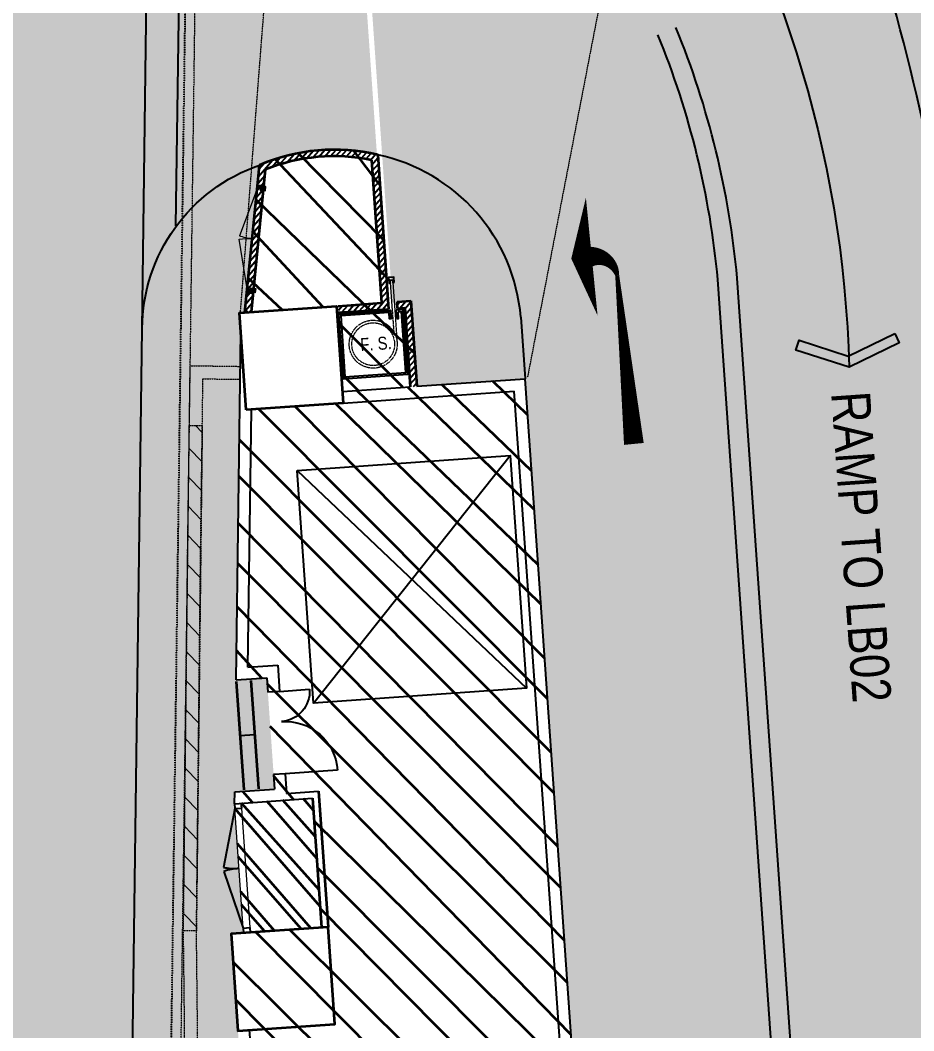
# Model space of a CAD drawing. Header units: millimetres. Extents: x 833941507 to 1669051331, y 817666127 to 1636299673.
# Drawn here: x 834623354 to 834637152, y 818021838 to 818037434 of the extents above; entities that cross this region are included whole.
import ezdxf

# ---------------------------------------------------------------- set-up
doc = ezdxf.new("R2010")
doc.units = ezdxf.units.MM
doc.header["$LTSCALE"] = 3
for name, pattern in [('B0701', [2.34375, 1.5625, -0.78125]), ('DASH', [0.35, 0.25, -0.1]), ('LB01__Road Marking$0$DASHED', [0.75, 0.5, -0.25]), ('LB01__Road Marking$0$x_160725 LB01 interim layout$0$Diag1003.1 - Rbt Give Way', [2, 1, -1])]:
    doc.linetypes.add(name, pattern=pattern)
for name, color, linetype in [('A-WSP-VOID', 7, 'Continuous'), ('BD-CB-SOLID-DH', 251, 'Continuous'), ('LB01__Road Marking$0$MVA832_MARKING', 1, 'Continuous'), ('LB01__Road Marking$0$x_160725 LB01 interim layout$0$MVA813_KERB', 1, 'Continuous')]:
    doc.layers.add(name, color=color, linetype=linetype)
for name, color, linetype, lineweight in [('Hatch (CARR)', 252, 'Continuous', 35), ('Hatch (LTC&CB)', 252, 'Continuous', 35), ('LB01__Road Marking$0$AUDIT_D_190415114124-329', 1, 'Continuous', 13), ('structure B1_test$0$UAJ-28STRU', 6, 'Continuous', 35), ('UAJ-22INWA', 6, 'Continuous', 35), ('UAJ-23FLOR-a', 1, 'Continuous', 13), ('UAJ-23FLOR-h', 251, 'Continuous', 9), ('UAJ-24STAI', 8, 'Continuous', 35), ('UAJ-24STAI-y', 8, 'B0701', 9), ('UAJ-28STRU', 6, 'Continuous', 35), ('UAJ-31EXFR-t', 7, 'Continuous', 5), ('UAJ-32INFR', 7, 'Continuous', 25), ('UAJ-32INFR-d', 9, 'Continuous', 5), ('UAJ-32INFR-h', 251, 'Continuous', 9)]:
    doc.layers.add(name, color=color, linetype=linetype, lineweight=lineweight)
doc.layers.add('UAJ-00ANNO-y', color=7, linetype='DASH', lineweight=15, true_color=0x999999)
doc.styles.add('3A35X-MAGP-P-05-0$0$UNS-TXT', font='swissc.ttf')
doc.styles.add('Arial_9', font='arial.ttf', dxfattribs={"height": 2.95059880239521})
doc.styles.add('UNS-TXT', font='swissc.ttf')
pattern_1 = [(48.99896194778115, (834578402.4954689, 818090778.3818424), (-47.92330356874692, 41.66061659478565), [])]
pattern_2 = [(135, (0, 0), (-673.5192090801866, -673.5192090801866), []), (135, (2.749411666127753e-14, 449.013), (-673.5192090801866, -673.5192090801866), [])]

# ---------------------------------------------------------------- blocks, each defined once
blk = doc.blocks.new('*U843')
at = {"layer": 'UAJ-24STAI-y'}
for points in [[(329.9999998867133, 499.999917791821), (330.0001257543977, 167.3321754202857)], [(369.9999998867105, 499.999932926163), (370.0001890659067, 0.0001399927347316025)]]:
    blk.add_lwpolyline(points, dxfattribs=at)
for radius in [370.0001889987763, 330.0001889987763]:
    blk.add_circle((0, 0), radius, dxfattribs=at)
at = {"layer": 'UAJ-32INFR'}
for points in [[(389.9998375103846, 928.2146510796478), (389.9998072417006, 1008.214651079642), (309.9998072417063, 1008.214620810958), (309.9998376295995, 928.2146209301732), (329.9998376295981, 928.2146284973442), (329.9998227336747, 968.214628378132), (369.9998227336718, 968.2146437508926), (369.9998382256418, 928.2146431548491), (389.9998375103847, 928.2146508412292)], [(309.9999998867148, 499.99991022465), (-500.0000001132272, 499.9996037542252), (-499.999621754678, -500.0003962457032), (500.0003782452504, -500.000017887154), (499.9999998867012, 499.9999821127744)], [(280.0000112374734, 469.9998988738957), (-469.9999887624729, 469.9996151049838), (-469.9996331054367, -470.0003848949489), (470.000366894496, -470.0000292379127), (470.0000112374598, 469.99997076202), (420.0000112374634, 469.9999518440926)], [(310.0000490733261, 369.9999102246593), (280.0000490733283, 369.9998988739029), (280.0000112374734, 469.9998988738957)], [(310.0000490733261, 369.9999102246593), (309.9999998867148, 499.99991022465)], [(499.9999998867012, 499.9999821127744), (389.9999998867091, 499.999940493334)], [(390.0000490733204, 369.9999404933433), (389.9999998867091, 499.999940493334)], [(390.0000490733204, 369.9999404933433), (420.0000490733183, 369.9999518440998), (420.0000112374634, 469.9999518440926)]]:
    blk.add_lwpolyline(points, dxfattribs=at)
at = {"layer": 'UAJ-32INFR-d'}
for points in [[(329.9998378680166, 928.2146284973442), (329.9999998867133, 499.999917791821)], [(369.999837868014, 928.214643154849), (369.9999998867105, 499.999932926163)]]:
    blk.add_lwpolyline(points, dxfattribs=at)
at = {"layer": 'UAJ-00ANNO-y', "style": '3A35X-MAGP-P-05-0$0$UNS-TXT'}
blk.add_text('F. S.', height=200, dxfattribs=at).set_placement((-199.2297567613199, -94.96130020742294))
blk = doc.blocks.new('LB01__Road Marking')
at = {"layer": 'LB01__Road Marking$0$AUDIT_D_190415114124-329', "linetype": 'LB01__Road Marking$0$DASHED', "ltscale": 2}
h = blk.add_hatch(dxfattribs=at)
h.set_pattern_fill('ANSI31', color=1, scale=99.99999999999996, angle=-90.66236437287778)
h.set_pattern_definition([(314.3376356271222, (834601817.510881, 818026005.0129864), (227.0867360573496, 221.8960664518855), [])])
h.paths.add_polyline_path([(834626165.1054187, 818031178.8692603), (834626074.9360013, 818023379.390465), (834625874.9493653, 818023381.7025015), (834625965.1187829, 818031181.1812967)])
at = {"layer": 'LB01__Road Marking$0$AUDIT_D_190415114124-329', "color": 1, "linetype": 'LB01__Road Marking$0$DASHED', "ltscale": 2}
blk.add_lwpolyline([(834555318.1591753, 817944453.1774079), (834580737.082168, 817947038.8431497, 0.417165218876376), (834626756.804495, 818003324.4050797), (834626068.1776156, 818013174.9269414, -0.02081353460793768), (834625835.512824, 818021430.8118325), (834625986.5476931, 818032663.0675751), (834626097.2313513, 818040894.459167), (834626179.4511237, 818047009.0306418, -0.06065725439883298), (834626803.9749016, 818051620.4200101), (834627204.4459662, 818053151.8589801, -0.09611614066994158), (834632308.5718042, 818060851.6739492, 0.03630728790330327), (834634492.4323119, 818063421.1942466, -0.1453007424370353), (834645481.5527931, 818071778.4626138, -0.1453007424370353)], format="xyb", dxfattribs=at)
at = {"layer": 'LB01__Road Marking$0$AUDIT_D_190415114124-329', "color": 2, "linetype": 'LB01__Road Marking$0$DASHED', "ltscale": 2}
for points in [[(834626755.7841846, 818032936.4267688), (834627602.0206692, 818043821.435108), (834631363.7519695, 818053605.300746), (834634813.680994, 818053630.9880357)], [(834634983.4830959, 818051561.1568185), (834631186.2144164, 818031922.4880136)], [(834627851.4153831, 818005600.9885689), (834626603.7700632, 818005513.5314173), (834626603.7618133, 818005513.6494285), (834626603.7700632, 818005513.5314173), (834626590.1722587, 818005708.0430921), (834626192.6434436, 818011394.5270107), (834625875.7253761, 818016950.4047486), (834625892.7872232, 818021798.9466107), (834625874.9493653, 818023381.7025017), (834625938.3886516, 818029193.2972944), (834625978.0058306, 818032102.4717876), (834626752.8144976, 818032091.9899377), (834626752.8144977, 818032091.9899377)], [(834627837.4301468, 818005800.4990027), (834626789.3330592, 818005727.0297366), (834626392.2458819, 818011407.1962087), (834626075.7454336, 818016955.7526846), (834626092.7911888, 818021799.7217054), (834626074.9616674, 818023381.7379167), (834626138.3737875, 818029190.8440505), (834626175.2641822, 818031899.7849152), (834626750.1090838, 818031892.0082368)]]:
    blk.add_lwpolyline(points, dxfattribs=at)
at = {"layer": 'LB01__Road Marking$0$AUDIT_D_190415114124-329', "color": 1, "linetype": 'LB01__Road Marking$0$DASHED', "ltscale": 2}
blk.add_lwpolyline([(834626165.1054187, 818031178.8692603), (834626074.9360013, 818023379.390465), (834625874.9493653, 818023381.7025015), (834625965.1187829, 818031181.1812967)], close=True, dxfattribs=at)
at = {"layer": 'LB01__Road Marking$0$MVA832_MARKING', "linetype": 'LB01__Road Marking$0$x_160725 LB01 interim layout$0$Diag1003.1 - Rbt Give Way'}
blk.add_lwpolyline([(834555302.9791975, 817944602.4073254), (834580722.3798147, 817947188.1216521, 0.4171831821632619), (834626607.3542099, 818003311.3049515), (834625918.5428087, 818013164.466323, -0.02081353460795715), (834625685.5263852, 818021432.8287959), (834625836.561252, 818032665.0843724), (834625947.2449101, 818040896.4759643), (834626029.4646826, 818047011.0474391, -0.06065725439838135), (834626658.8548793, 818051658.3697022), (834627061.9436901, 818053199.8191792, -0.09622347540446208), (834632201.6215752, 818060956.8483213, 0.03630728790355544), (834634371.3926781, 818063509.7911261, -0.1453007424376331), (834645428.4859407, 818071918.7619694)], format="xyb", dxfattribs=at)
at = {"layer": 'LB01__Road Marking$0$x_160725 LB01 interim layout$0$MVA813_KERB'}
for p, q in [((834625236.6154875, 818032673.1515625), (834625347.2991462, 818040904.5431992)), ((834625757.9985975, 818034260.0225884), (834625840.5312924, 818040397.8657379)), ((834631083.9071485, 818032849.3847828), (834631150.1559339, 818031901.7229787))]:
    blk.add_line(p, q, dxfattribs=at)
for points, format in [([(834635577.3276792, 818016968.5757554), (834634424.7627382, 818033455.546265, 0.07401028731806743), (834633478.913892, 818037323.8772167, 0.07401028731806743)], "xyb"), ([(834635278.0580645, 818016947.6545277), (834634125.7272972, 818033431.2752787, 0.07394717688307897), (834633201.1633573, 818037210.4989098, 0.07394717688307897)], "xyb"), ([(834555242.2592865, 817945199.3269954), (834580663.5774822, 817947785.2363821, 0.4172558377377308), (834626009.5557977, 818003258.8654162), (834625320.0035807, 818013122.6238494, -0.02081353460776735), (834625085.5806296, 818021440.8966492), (834625236.6154875, 818032673.1515614, -0.001969337003667856), (834625236.6976488, 818032677.8772377, -0.3181349123091513), (834627048.5979575, 818035197.4944578, -0.2810528539837441)], "xyb"), ([(834631862.7560526, 818033754.6178542, 0, 1829.073117197861, 0), (834632178.9286352, 818033785.891257, 304.8455195329769, 60.96910390659539, -0.3869489501520032), (834632572.5646218, 818033492.9230907, 60.96910390659539, 304.8455195329769, 0), (834632829.5137581, 818030895.179811, 304.8455195329769, 304.8455195329769, 0)], "xyseb")]:
    blk.add_lwpolyline(points, format=format, dxfattribs=at)
for centre, radius, start, end in [((834605814.1612802, 818028977.368836), 32219.12546655345, 2.199745252035985, 26.19366986581458), ((834628293.4342034, 818032618.6018925), 2800, 4.727822527724336, 78.0144955120938)]:
    blk.add_arc(centre, radius, start, end, dxfattribs=at)
blk = doc.blocks.new('*U774')
at = {"layer": 'UAJ-32INFR-h'}
for points in [[(70.00000000000418, -40.00000201046111), (-1.740829702612245e-12, -40.00000201045565), (1.182343112304807e-11, 89.99999798934363), (50.00000000001182, 89.99999798933817), (50.00000000001182, 39.9999979893409), (70.00000000000591, 39.9999979893409)], [(1580.00000000001, -40.00000201065849), (1650.000000000006, -40.00000201066395), (1650.000000000019, 89.99999798914995), (1600.000000000019, 89.9999979891554), (1600.000000000019, 39.99999798934036), (1580.00000000001, 39.99999798934036)]]:
    blk.add_hatch(color=256, dxfattribs=at).paths.add_polyline_path(points)
at = {"layer": 'UAJ-22INWA'}
for p, q in [((1.182343112304807e-11, 89.99999798931798), (1.691091711109038e-12, -9.999999999799279)), ((1650.000000000019, 89.99999798914993), (1650.000000000009, -10.00000000000757))]:
    blk.add_line(p, q, dxfattribs=at)
at = {"layer": 'UAJ-32INFR-d'}
for points in [[(50.00000000001182, 89.99999798924995), (798.5925153740203, 290.5847579437748)], [(1600.000000000018, 89.99999798935839), (851.4074846259979, 290.5847579437737)]]:
    blk.add_lwpolyline(points, dxfattribs=at)
at = {"layer": 'UAJ-32INFR-d', "extrusion": (0, 0, -1)}
for centre, radius, start, end in [((-49.99999999968939, 89.99999798920766), 775.0000000003223, 164.9999999999977, 179.9999999999969), ((-1600.000000001457, 89.99999798906067), 775.0000000014493, 1.404532947334289e-11, 14.9999999999911)]:
    blk.add_arc(centre, radius, start, end, dxfattribs=at)
at = {"layer": 'UAJ-32INFR-h'}
for points in [[(70.00000000000418, -40.00000201046111), (-1.740829702612245e-12, -40.00000201045565), (1.182343112304807e-11, 89.99999798934363), (50.00000000001182, 89.99999798933817), (50.00000000001182, 39.9999979893409), (70.00000000000591, 39.9999979893409)], [(1580.00000000001, -40.00000201065849), (1650.000000000006, -40.00000201066395), (1650.000000000019, 89.99999798914995), (1600.000000000019, 89.9999979891554), (1600.000000000019, 39.99999798934036), (1580.00000000001, 39.99999798934036)]]:
    blk.add_lwpolyline(points, close=True, dxfattribs=at)
at = {"layer": 'UAJ-31EXFR-t', "style": 'UNS-TXT'}
blk.add_attdef('DOORNUMBER', (200, 169.9999979893436), '', height=100, dxfattribs=at)
blk = doc.blocks.new('D1275')
at = {"layer": 'UAJ-32INFR'}
for p, q in [((1.192092895507812e-07, 810.0000003576279), (0, 1.192092895507812e-07)), ((1275.000000119209, -3.576278686523438e-07), (1275.000000119209, 464.9999995231628))]:
    blk.add_line(p, q, dxfattribs=at)
for centre, radius, start, end in [((0, 1.192092895507812e-07), 810.0000000221479, 0, 90), ((1275.000000119209, -4.76837158203125e-07), 464.9999999828543, 90, 180)]:
    blk.add_arc(centre, radius, start, end, dxfattribs=at)
blk = doc.blocks.new('DAS1850')
at = {"layer": 'UAJ-32INFR'}
for p, q in [((893.3224502801895, 239.9999998807907), (0, 1.192092895507812e-07)), ((1850, -2.384185791015625e-07), (956.6775498390198, 239.9999998807907))]:
    blk.add_line(p, q, dxfattribs=at)
for centre, start, end in [((0, 1.192092895507812e-07), 0, 15.03799232966408), ((1850, -2.384185791015625e-07), 164.9620076703359, 180)]:
    blk.add_arc(centre, 924.9999999670497, start, end, dxfattribs=at)
blk = doc.blocks.new('GBP-LTC-LB01')
at = {"layer": 'BD-CB-SOLID-DH', "ltscale": 10}
h = blk.add_hatch(dxfattribs=at)
h.set_pattern_fill('ANSI31', color=256, scale=20, angle=5.664653749463621e-05, style=0)
h.set_pattern_definition(pattern_1)
edge = h.paths.add_edge_path()
edge.add_line((834628875.1237155, 818035357.507209), (834628780.5739415, 818035276.0852001))
edge.add_arc((834628204.3666989, 818032509.73512), 2825.722483122405, 78.23400756393622, 112.0787188797825)
edge.add_line((834627142.2338473, 818035128.2425876), (834626924.4932835, 818032929.5382761))
edge.add_line((834626924.4932835, 818032929.5382761), (834626823.3035786, 818032922.464336))
edge.add_line((834626823.3035786, 818032922.464336), (834627048.5979577, 818035197.4944581))
edge.add_arc((834628204.4411101, 818032508.4770182), 2926.907614656544, 76.75333364232148, 113.2598937617428, ccw=False)
h = blk.add_hatch(dxfattribs=at)
h.set_pattern_fill('ANSI31', color=256, scale=20, angle=5.664653749463621e-05, style=0)
h.set_pattern_definition(pattern_1)
h.paths.add_polyline_path([(834628934.8605541, 818033070.0268506), (834629034.616882, 818033077.0036103), (834628875.1237155, 818035357.507209), (834628780.5739413, 818035276.0852001)])
h = blk.add_hatch(dxfattribs=at)
h.set_pattern_fill('ANSI31', color=256, scale=20, angle=5.664653749463621e-05, style=0)
h.set_pattern_definition(pattern_1)
h.paths.add_polyline_path([(834628262.0580125, 818033022.9723754), (834629034.6168815, 818033077.0036107), (834629041.5936413, 818032977.2472833), (834628269.034772, 818032923.2160479)])
h = blk.add_hatch(dxfattribs=at)
h.set_pattern_fill('ANSI31', color=256, scale=20, angle=5.664653749463621e-05, style=0)
h.set_pattern_definition(pattern_1)
h.paths.add_polyline_path([(834629291.5370994, 818032994.7282215), (834629181.805142, 818032987.0537447), (834629174.8283823, 818033086.8100722), (834629384.3166641, 818033101.4613464), (834629476.4129608, 818031784.6446394), (834629376.6564311, 818031777.6707939)])
at = {"layer": 'UAJ-23FLOR-h'}
h = blk.add_hatch(dxfattribs=at)
h.set_pattern_fill('EARTH,_O', color=256, scale=180, angle=45.00000010501341)
h.set_pattern_definition([(45.00000010501341, (-1082349.699177861, 54794.90315568447), (-2.96267069188616e-06, 1616.446101792448), [1143, -1143]), (45.00000010501341, (-1082652.782822503, 55097.98679921505), (-2.96267069188616e-06, 1616.446101792448), [1143, -1143]), (45.00000010501341, (-1082955.866467144, 55401.07044274564), (-2.96267069188616e-06, 1616.446101792448), [1143, -1143]), (135.0000001050134, (-1082955.866467515, 55603.12620546969), (-1616.446101792448, -2.96267069188616e-06), [1143, -1143]), (135.0000001050134, (-1082652.782823984, 55906.20985011128), (-1616.446101792448, -2.96267069188616e-06), [1143, -1143]), (135.0000001050134, (-1082349.699180454, 56209.29349475286), (-1616.446101792448, -2.96267069188616e-06), [1143, -1143])])
h.paths.add_polyline_path([(834669469.2548146, 818015499.1701102), (834651080.8176275, 818014213.7929552), (834651091.333055, 818014066.030459), (834669479.7621983, 818015351.5226754)], flags=16)
edge = h.paths.add_edge_path()
edge.add_arc((834611763.613195, 818123015.0723449), 22001.28373588376, 94.00071865262937, 118.6886834190998)
edge.add_line((834601201.8916234, 818142315.5004095), (834593918.3367147, 818141228.3801512))
edge.add_arc((834611768.400262, 818123014.0298539), 25502.69251264854, 93.99715914630349, 134.4212748451599, ccw=False)
edge.add_line((834609990.6837641, 818148454.6872638), (834618164.3568528, 818149025.8389109))
edge.add_line((834618164.3568528, 818149025.8389109), (834618408.292444, 818145534.9100552))
edge.add_line((834618408.292444, 818145534.9100552), (834616365.4114578, 818145392.1596863))
edge.add_line((834616365.4114578, 818145392.1596863), (834616609.385029, 818141900.6873076))
edge.add_line((834616609.385029, 818141900.6873076), (834611621.5474902, 818141552.1522465))
edge.add_line((834611621.5474902, 818141552.1522465), (834611377.6128702, 818145043.0672039))
edge.add_line((834611377.6128702, 818145043.0672039), (834610228.6059371, 818144962.7428077))
h.paths.add_polyline_path([(834673232.9366938, 818197365.8783082), (834607546.4897544, 818192773.8917836), (834599172.4998745, 818174435.3001034), (834588349.0999149, 818152374.5000834), (834578621.5499489, 818133890.6500655), (834568418.2999822, 818115665.3000468), (834556456.700019, 818095618.300025), (834546606.4000474, 818080041.600007), (834532219.3000866, 818058623.7499806), (834523692.1501086, 818046595.7499651), (834515683.5001286, 818035708.4999502), (834508244.2001468, 818025929.8999366), (834500656.3001646, 818016266.0999228), (834489786.8001888, 818002934.0999027), (834483448.3002025, 817995421.2998908), (834478637.6002128, 817989841.6998823), (834458453.7502539, 817967379.2998452), (834441506.4997879, 817949096.357832), (834383075.7479855, 817886437.0757562), (834482026.687943, 817893354.5055006), (834551919.0356153, 817920008.6018127), (834634905.1297382, 817930637.1330649), (834634022.9972101, 817939309.3515325), (834633770.0685325, 817941795.8857912), (834633577.6912351, 817943687.0236263), (834508697.0405153, 817930983.6118022), (834507053.464672, 817930191.4384525), (834506409.4608335, 817939426.9553951), (834507656.9383341, 817945566.7269546), (834503417.0808368, 818006767.0327235), (834503064.3680854, 818011762.6720035), (834514052.9096247, 818025791.9353799), (834520784.6504849, 818034889.3491884), (834526318.8615147, 818042436.9444461), (834532381.6860782, 818050705.6283545), (834536345.7196504, 818056472.6778568), (834542258.4127678, 818065225.6191521), (834550405.86193, 818077286.9078631), (834561578.9964366, 818095001.9633045), (834574522.6610527, 818117080.0346472), (834587768.8781933, 818140310.2095475), (834609774.1305691, 818143594.9757913), (834610001.9653326, 818140335.8947712), (834634252.5395212, 818142031.4686226), (834636806.8958616, 818105492.469254), (834642791.4816118, 818105913.7478601), (834646278.5594581, 818056032.5832597), (834640293.170484, 818055614.1586573), (834643382.3380679, 818011424.9081372), (834641138.4146172, 818011267.9554363), (834645775.7848747, 817944927.8676329), (834639048.3570181, 817944243.5239328), (834640362.1165634, 817931328.1108725), (834651070.3910474, 817932706.91456), (834650587.6677916, 817936476.1291044), (834685105.7378002, 817940896.8578628), (834685588.4610578, 817937127.6433052), (834691373.7890701, 817937868.5701854)])
at = {"ltscale": 10}
blk.add_line((834626748.5720963, 818026394.1343374), (834626973.0243068, 818026409.8252684), dxfattribs=at)
at = {"layer": 'A-WSP-VOID'}
for p, q in [((834627880.0984755, 818026895.4027029, 0.09015421090280946), (834630921.0093398, 818030716.7717134, 0.09015421090280946)), ((834627629.0435886, 818030486.6380677, 0.09015421090280946), (834631172.0642262, 818027125.5363486, 0.09015421090280946))]:
    blk.add_line(p, q, dxfattribs=at)
at = {"layer": 'A-WSP-VOID', "elevation": 0.09015421090280636}
blk.add_lwpolyline([(834627629.0435886, 818030486.6380677), (834630921.0093398, 818030716.7717136), (834631172.0642262, 818027125.5363488), (834627880.0984755, 818026895.4027032)], close=True, dxfattribs=at)
at = {"layer": 'structure B1_test$0$UAJ-28STRU'}
for p, q in [((834627961.5912867, 818025534.1290315), (834628108.0399694, 818023439.2417396)), ((834627868.8084955, 818025427.3987467), (834628008.2834315, 818023432.2679929))]:
    blk.add_line(p, q, dxfattribs=at)
at = {"layer": 'UAJ-22INWA', "ltscale": 10}
for p, q in [((834628874.8940148, 818035357.5623686), (834629041.3615875, 818032977.3022785)), ((834627037.2868859, 818035083.1825063), (834627048.6055905, 818035197.4767082)), ((834628780.3441601, 818035276.1404531), (834628934.628592, 818033070.0819516)), ((834626823.3035786, 818032922.464336), (834627037.2831421, 818035083.1907631)), ((834626924.4932835, 818032929.5382761), (834627142.2338473, 818035128.2425876)), ((834628261.826004, 818033023.0281413), (834628934.628592, 818033070.0819516)), ((834629174.5964365, 818033086.8649355), (834629384.084733, 818033101.5160028)), ((834629181.5730977, 818032987.1086013), (834629174.5964365, 818033086.8649355)), ((834629384.084733, 818033101.5160028), (834629476.179728, 818031784.6992046)), ((834628268.8026648, 818032923.2718071), (834629041.3615875, 818032977.3022785)), ((834628270.5468302, 818032898.3327236), (834629068.044836, 818032954.1073601)), ((834629181.5730977, 818032987.1086013), (834629291.3050628, 818032994.78297)), ((834629291.3050628, 818032994.78297), (834629376.4231911, 818031777.7254577))]:
    blk.add_line(p, q, dxfattribs=at)
at = {"layer": 'UAJ-22INWA', "lineweight": -3}
for p, q in [((834626688.4526601, 818027254.5320953), (834626761.0836353, 818032623.345968)), ((834628328.9788027, 818031704.5010619), (834629376.4231911, 818031777.7254578, 8.93165654192351e-06)), ((834629476.179728, 818031784.6992047, 9.782289882879505e-06), (834631150.1559343, 818031901.7229791, 2.405644193181899e-05)), ((834633539.0133709, 817997730.1141388, 3.803477333433336e-09), (834631150.1559343, 818031901.7229791, 1.217779477275666e-07)), ((834628341.5315475, 818031524.9392937), (834630983.1469102, 818031709.6084659)), ((834633168.0229666, 818000455.8690993), (834630983.1469102, 818031709.6084659)), ((834626871.066875, 818027447.7375302), (834626924.9985852, 818031425.9127517)), ((834626871.066875, 818027447.7375302), (834627329.275239, 818027479.7698078)), ((834627329.275239, 818027479.7698078), (834627357.5189134, 818027075.7558303)), ((834626688.4526601, 818027254.5320953), (834627162.2662148, 818027287.6552955)), ((834627162.2662148, 818027287.6552955), (834627177.9571452, 818027063.2030859)), ((834627357.5189134, 818027075.7558303), (834627177.9571452, 818027063.2030859)), ((834627446.4341855, 818025803.8599719), (834627266.872417, 818025791.3072274)), ((834627266.872417, 818025791.3072274), (834627282.5633473, 818025566.8550171)), ((834627446.4341855, 818025803.859972), (834627467.704113, 818025499.6025314)), ((834626663.1898122, 818025343.1167573), (834626665.6183772, 818025523.725834)), ((834626665.6183772, 818025523.7258339), (834627282.5633473, 818025566.8550171)), ((834627467.704113, 818025499.6025313), (834627961.5912867, 818025534.1290315)), ((834626663.1898117, 818025343.1167573), (834627868.8084955, 818025427.3987467)), ((834626663.1898117, 818025343.1167573), (834626668.4231496, 818025268.2560868)), ((834626668.4231496, 818025268.2560868), (834626768.1796873, 818025275.2298377)), ((834626762.9463494, 818025350.0905081), (834626768.1796873, 818025275.2298377)), ((834626797.4345167, 818023422.8033843), (834626897.1910543, 818023429.7771351)), ((834626797.4345167, 818023422.8033843), (834626802.6648331, 818023347.9859334)), ((834626897.1910543, 818023429.7771351), (834626902.4213707, 818023354.9596843)), ((834627385.0367806, 818014853.303648), (834626895.855351, 818021850.8398398))]:
    blk.add_line(p, q, dxfattribs=at)
at = {"layer": 'UAJ-22INWA', "ltscale": 10}
for radius, start, end in [(2925.701464226839, 76.75070335177689, 113.2683543311599), (2825.701464226839, 78.23860611797437, 112.0787822700809)]:
    blk.add_arc((834628204.3616953, 818032509.7557727), radius, start, end, dxfattribs=at)
at = {"layer": 'UAJ-23FLOR-a'}
for p, q in [((834626797.4345167, 818023422.8033843), (834626668.4317445, 818025268.3001424)), ((834626768.1796873, 818025275.2298375), (834626897.1910542, 818023429.7771351))]:
    blk.add_line(p, q, dxfattribs=at)
at = {"layer": 'UAJ-24STAI'}
for p, q in [((834626914.6183066, 818027245.281794), (834627031.428566, 818025574.3597845)), ((834626690.1660967, 818027229.5908635), (834626806.9763556, 818025558.6688541))]:
    blk.add_line(p, q, dxfattribs=at)
blk.add_blockref('LB01__Road Marking', (2.384185791015625e-07, 1.192092895507812e-07))
at = {"layer": 'UAJ-32INFR'}
for name, p, rotation in [('*U774', (834626944.2120593, 818033230.1270047), 84.34436449206925), ('*U843', (834628804.2117786, 818032434.4347535), 4.000582231715968), ('DAS1850', (834626797.4345165, 818023422.8033843), 93.99855000585636)]:
    blk.add_blockref(name, p, dxfattribs=dict(at, rotation=rotation))
at = {"layer": 'UAJ-32INFR', "xscale": -1, "rotation": 273.998550001581}
blk.add_blockref('D1275', (834627446.4341855, 818025803.859972), dxfattribs=at)
blk = doc.blocks.new('GBP-STR-B01-L1')
at = {"layer": 'UAJ-28STRU'}
for points in [[(834626845.1835071, 818031420.3330629), (834626740.5772474, 818032916.6811283), (834628236.9253142, 818033021.2873871), (834628341.5315717, 818031524.9393213)], [(834628108.0399442, 818023439.2417144), (834626611.6918805, 818023334.6354522), (834626716.2981399, 818021838.2873875), (834628212.6462046, 818021942.8936471)]]:
    blk.add_lwpolyline(points, close=True, dxfattribs=at)

msp = doc.modelspace()

# ---------------------------------------------------------------- hatches: boundary and pattern name
h = msp.add_hatch(color=256)
h.dxf.hatch_style = 1
h.paths.add_polyline_path([(834636858.2659827, 818032598.5248669), (834636927.9037582, 818032454.4742502), (834636152.1674453, 818032079.463353), (834635331.7991525, 818032342.894298), (834635380.7170502, 818032495.2328652), (834636140.1499168, 818032251.3690795)])
at = {"layer": 'Hatch (CARR)'}
h = msp.add_hatch(dxfattribs=at)
h.set_pattern_fill('ANSI36', color=256, scale=150, angle=90)
h.set_pattern_definition([(135, (-187022.2791678905, -52565.43556797504), (-926.0889124852565, 252.5697034050701), [1190.625, -238.125, 0, -238.125])])
edge = h.paths.add_edge_path()
edge.add_line((834611924.5285674, 818109421.9795382), (834607685.9333189, 818109069.0317029))
edge.add_line((834607685.9333189, 818109069.0317029), (834607665.2085136, 818107991.0627096))
edge.add_arc((834589039.2587397, 818108445.5984795), 18631.49504860748, 309.865898157549, 358.6020678849919, ccw=False)
edge.add_arc((834615999.1085237, 818076947.9305882), 22831.05689388325, 131.1287194590977, 153.7989258374957)
edge.add_arc((834586528.4374498, 818091417.1166068), 10000.0226383043, 275.0745481675095, 333.9678967565785, ccw=False)
edge.add_line((834587412.9577368, 818081456.2895012), (834588264.1163628, 818069423.8069654))
edge.add_arc((834582903.8927284, 818050145.0407581), 20010.06806292654, 39.44810754976709, 74.46206477656318, ccw=False)
edge.add_arc((834615731.5683885, 818077154.0027018), 22500.40496489586, 219.4438065653649, 234.5202163538755)
edge.add_arc((834588161.6360995, 818038473.4132097), 25000.00734784145, 12.1660642206499, 54.520360264797375, ccw=False)
edge.add_arc((834582999.1828797, 818037622.7792686), 30226.87180901134, 2.0399708739242897, 11.679977439033507, ccw=False)
edge.add_line((834613206.8980196, 818038698.7557493), (834615631.2604762, 818004019.2636257))
edge.add_arc((834569688.7781495, 818001746.1404777), 45998.68227666659, -6.715735871121581, 2.8325470116383826, ccw=False)
edge.add_arc((834571414.0748671, 818001695.7862222), 44279.59500290213, 274.6272267813296, 353.08790164783454, ccw=False)
edge.add_line((834574986.2241068, 817957560.5136681), (834554838.43618, 817955511.3338273))
edge.add_line((834554838.43618, 817955511.3338273), (834555086.0693473, 817951969.0996875))
edge.add_line((834555086.0693473, 817951969.0996875), (834553985.1375787, 817951373.9306439))
edge.add_line((834553985.1375787, 817951373.9306439), (834556566.8998852, 817951132.0247827))
edge.add_line((834556566.8998852, 817951132.0247827), (834554870.825874, 817950512.5267926))
edge.add_line((834554870.825874, 817950512.5267926), (834555242.2592868, 817945199.3269953))
edge.add_line((834555242.2592868, 817945199.3269953), (834580663.5774826, 817947785.2363821))
edge.add_arc((834575886.0608323, 817997961.0018529), 50402.69939119431, 275.4390559034364, 360.000000000271)
edge.add_arc((834575886.0608389, 817997961.0018531), 50402.69938445091, 0, 6.033545123572209)
edge.add_line((834626009.5557979, 818003258.8654163), (834625320.0035809, 818013122.6238494))
edge.add_arc((834725073.7348828, 818020096.2917871), 99997.19472644464, 179.2295533322738, 183.9989754623971, ccw=False)
edge.add_line((834625085.5806298, 818021440.8966492), (834625236.697649, 818032677.8772377))
edge.add_arc((834627922.0571212, 818032658.0033417), 2685.43301283759, 108.9811807542396, 179.5759712670284, ccw=False)
edge.add_arc((834628204.4121966, 818032510.4798577), 2924.98455717082, 77.00889104197461, 113.27543302077399, ccw=False)
edge.add_line((834628861.9482889, 818035360.5993196), (834628476.3411659, 818040874.2326924))
edge.add_arc((834628077.503284, 818035877.398655), 5012.726010108237, 85.43643376848652, 98.7312967742884)
edge.add_arc((834628036.8578303, 818036256.3859787), 4631.993233472201, 98.94598531661237, 115.2556639829105)
edge.add_arc((834625847.2461665, 818040897.8163618), 499.9922731250711, 179.2291312922244, 295.2567071070752, ccw=False)
edge.add_line((834625347.2991458, 818040904.5431534), (834625429.5189184, 818047019.1146282))
edge.add_arc((834645427.711174, 818046750.2094804), 20000.00008677739, 165.3450134809267, 179.2296202883739, ccw=False)
edge.add_line((834626078.3747905, 818051810.1684713), (834626528.5514432, 818053531.6862797))
edge.add_arc((834626915.5387123, 818053430.4891769), 400.0000000177168, 10.695152377167176, 165.3453209340456, ccw=False)
edge.add_arc((834673015.6694742, 818062137.1754668), 46515.11955036519, 190.6951714240863, 201.3939059048265)
edge.add_line((834629705.6919295, 818045169.4946631), (834632608.6630743, 818049408.1890775))
edge.add_arc((834657538.9597654, 818054466.6885248), 25438.31971198219, 165.4360592545937, 191.4699240814062, ccw=False)
edge.add_arc((834645834.1093973, 818057254.4316806), 13410.80803601128, 134.7551571944779, 164.3886809634555, ccw=False)
edge.add_arc((834654069.5153738, 818049100.0720308), 25000.00000381124, 110.94916711504649, 134.9999999998068, ccw=False)
edge.add_line((834645131.0269992, 818072447.5221221), (834644597.6069973, 818080086.5705675))
edge.add_arc((834649926.7819381, 818053872.7880319), 26750.00000693784, 101.4914377666272, 112.9600991647533)
edge.add_arc((834639130.3294133, 818079447.9432485), 1011.218991569462, 186.4126899392967, 290.9488293182595, ccw=False)
edge.add_arc((834615732.2898611, 818077144.808664), 22500.00000909457, 5.586125076769975, 15.96051403662737)
edge.add_arc((834638326.3981731, 818083606.7178259), 1000.000000096708, 72.18054130292307, 195.9605569039716, ccw=False)
edge.add_arc((834652938.8698812, 818129065.9101906), 46749.99999867704, 252.1804366808144, 259.4591757909558)
edge.add_line((834644386.6088485, 818083104.8252262), (834643939.7361603, 818089497.1383101))
edge.add_arc((834650687.7391248, 818128671.741111), 39751.5414622157, 240.552645855678, 260.2264546383112, ccw=False)
edge.add_arc((834638496.4009235, 818107130.2430995), 14999.50979187298, 192.8811278257501, 240.6519724401148, ccw=False)
edge.add_line((834623874.3586586, 818103786.4168482), (834622817.4273343, 818108620.3345392))
edge.add_arc((834642767.1082911, 818112268.769777), 20280.55349256432, 185.5442359270914, 190.3638307884426, ccw=False)
edge.add_line((834622581.4291993, 818110309.3796762), (834612780.934843, 818109493.2924905))
edge.add_arc((834641861.4179806, 818113470.7547268), 29351.23004846225, 187.7882635547602, 192.6445844580893)
edge.add_line((834613222.0515536, 818107045.6947254), (834612137.9938439, 818106966.7564445))
edge.add_arc((834678301.9925529, 818113956.1661862), 66532.14691934951, 183.9077542116084, 186.0302271486492, ccw=False)
edge = h.paths.add_edge_path(flags=16)
edge.add_arc((834615731.2891132, 818077153.7044541), 12500, 0, 180)
edge.add_arc((834615731.2891132, 818077153.7044541), 12500, 180, 360)
edge = h.paths.add_edge_path(flags=16)
edge.add_line((834611868.9525105, 818104450.8138934), (834613972.7539883, 818104597.8847685))
edge.add_line((834613972.7539883, 818104597.8847685), (834614793.1774402, 818100839.5302539))
edge.add_arc((834613826.0732937, 818100578.154647), 1001.802195056169, -85.30379685559512, 15.123792415676405, ccw=False)
edge.add_arc((834619584.2630095, 818044960.8780395), 54912.98870505806, 95.93306834801301, 97.32695457863969)
edge.add_arc((834612511.2219769, 818100425.7467451), 1002.709727811401, 172.2733697093307, 273.99854999629923, ccw=False)
edge.add_arc((834561933.955179, 818106999.5461824), 49999.99994777545, 352.6009145688089, 357.078101614923)
edge = h.paths.add_edge_path(flags=16)
edge.add_line((834620090.9091382, 818049922.9776292), (834618289.6580604, 818049797.0548971))
edge.add_arc((834580970.7048192, 818042316.7731427), 38061.25176798405, 11.33427539532187, 15.91795170803397)
edge.add_arc((834591802.8816204, 818043743.072171), 27300.13400988516, 19.27623700822855, 22.15258949295576)
edge.add_arc((834617550.8908839, 818054225.7946192), 499.9999998739989, 94.53759005294211, 202.1525944576026, ccw=False)
edge.add_arc((834615731.2890984, 818077153.7045648), 22500.00011170959, 274.5375897114041, 280.0526075713317)
edge.add_arc((834619745.9927177, 818054506.8027898), 500.0000004199199, -8.861719909792726, 100.05260729722511, ccw=False)
edge.add_arc((834638671.9807276, 818051564.0583891), 18653.40096255677, 171.1626590973889, 185.0472684119796)
edge = h.paths.add_edge_path(flags=16)
edge.add_line((834620198.0613732, 818047424.3669351), (834618701.7133052, 818047319.7607301))
edge.add_line((834618701.7133052, 818047319.7607301), (834619053.6485708, 818042377.7867736))
edge.add_line((834619053.6485708, 818042377.7867736), (834619277.5450168, 818039251.2414795))
edge.add_line((834619277.5450168, 818039251.2414795), (834621789.2390194, 818004177.3258013))
edge.add_arc((834571670.8950224, 818002621.7047793), 50142.48061041492, -82.8094267226162, 1.7778303358081757, ccw=False)
edge.add_line((834577947.2294141, 817952873.5793033), (834554875.8287184, 817950440.9631954))
edge.add_line((834554875.8287184, 817950440.9631954), (834554896.5956267, 817950143.9012471))
edge.add_line((834554896.5956267, 817950143.9012471), (834580030.4609287, 817952804.2608175))
edge.add_arc((834573485.4272178, 818001019.3171521), 48657.26177690306, 277.7304593452858, 360.0000000001403)
edge.add_line((834622142.6889946, 818001019.3171523), (834619659.9161898, 818038109.1768906))
edge.add_arc((834783609.8433712, 818029932.1045521), 164153.7180048101, 174.3889035222556, 177.144714625774, ccw=False)
edge.add_arc((834619491.2976546, 818046225.8154538), 789.836621362968, 342.0455665106547, 367.1703407386046)
edge.add_line((834620274.9573171, 818046324.4025819), (834620198.0613732, 818047424.3669351))
h = msp.add_hatch(dxfattribs=at)
h.set_pattern_fill('ANSI32', color=256, scale=100, angle=90)
h.set_pattern_definition(pattern_2)
edge = h.paths.add_edge_path()
edge.add_arc((834628204.3982403, 818032510.2797499), 2925.182680882361, 77.0095057850853, 113.2729926669425)
edge.add_line((834627048.6219006, 818035197.4482911), (834626823.3035786, 818032922.464336))
edge.add_line((834626823.3035786, 818032922.464336), (834628236.9253144, 818033021.2873871))
edge.add_line((834628236.9253144, 818033021.2873871), (834628328.9788228, 818031704.5010633))
edge.add_line((834628328.9788228, 818031704.5010633), (834629476.1797282, 818031784.6992046))
edge.add_line((834629476.1797282, 818031784.6992046), (834629384.084733, 818033101.5160028))
edge.add_line((834629384.084733, 818033101.5160028), (834629021.7142804, 818033076.1728909))
edge.add_line((834629021.7142804, 818033076.1728909), (834628861.9482889, 818035360.5993197))
h = msp.add_hatch(dxfattribs=at)
h.set_pattern_fill('ANSI32', color=256, scale=100, angle=90)
h.set_pattern_definition(pattern_2)
h.paths.add_polyline_path([(834631150.1559342, 818031901.722979), (834628328.9788228, 818031704.5010633), (834628341.5315738, 818031524.9392954), (834626744.7140235, 818031413.319543), (834626688.4526601, 818027254.5320952), (834627162.2662148, 818027287.6552955), (834627282.5633473, 818025566.855017), (834626665.6183771, 818025523.7258339), (834626663.1898122, 818025343.1167573), (834627868.8084955, 818025427.3987466), (834628008.2834334, 818023432.2679653), (834626611.6918808, 818023334.6354522), (834627556.695233, 818009817.3431606), (834628504.2926164, 818009883.5875195), (834628678.6843473, 818007389.6775229), (834627730.9936407, 818007323.4266746), (834627939.8568449, 818004335.725792), (834628413.7003994, 818004368.8510959), (834628547.9315685, 818002448.5575745), (834630731.9399245, 818002601.2227749), (834630724.9661775, 818002700.9793125), (834633179.5161983, 818002872.5711827)])
h = msp.add_hatch(dxfattribs=at)
h.set_pattern_fill('ANSI32', color=256, scale=50, angle=90)
h.set_pattern_definition([(135, (0, 0), (-336.7596045400933, -336.7596045400933), []), (135, (1.374705833063876e-14, 224.5065), (-336.7596045400933, -336.7596045400933), [])])
h.paths.add_polyline_path([(834627868.8084955, 818025427.3987466), (834626663.1898122, 818025343.1167573), (834626802.6648332, 818023347.9859334), (834628008.2834334, 818023432.2679653)])
at = {"layer": 'Hatch (LTC&CB)'}
h = msp.add_hatch(dxfattribs=at)
h.set_pattern_fill('ANSI38', color=256, scale=100)
h.set_pattern_definition([(318.9998376927443, (834479093.7342951, 818230174.1493032), (208.2994204990571, 239.6197016519238), []), (48.99983769274426, (834479093.7342951, 818230174.1493032), (176.9791393461904, 687.5388238029047), [793.75, -476.25])])
edge = h.paths.add_edge_path()
edge.add_line((834601196.1932279, 818142314.5248821), (834603754.2640262, 818142696.3710381))
edge.add_line((834603754.2640262, 818142696.3710381), (834603901.899728, 818141707.3292294))
edge.add_line((834603901.899728, 818141707.3292294), (834603810.4683098, 818141693.6886882))
edge.add_arc((834611763.2944388, 818123016.3620529), 20299.99935169609, 113.0643579575305, 141.3575808429331)
edge.add_line((834595907.8101043, 818135692.8596053), (834595395.44903, 818135656.8608108))
edge.add_line((834595395.44903, 818135656.8608108), (834583111.7173193, 818114341.0318873))
edge.add_line((834583111.7173193, 818114341.0318873), (834578121.5842528, 818106513.8910732))
edge.add_line((834578121.5842528, 818106513.8910732), (834575731.6542978, 818102809.499759))
edge.add_line((834575731.6542978, 818102809.499759), (834574387.4489166, 818100725.9814435))
edge.add_line((834574387.4489166, 818100725.9814435), (834573113.9765022, 818098752.0992287))
edge.add_line((834573113.9765022, 818098752.0992287), (834573145.2547638, 818098730.6477773))
edge.add_line((834573145.2547638, 818098730.6477773), (834569989.114683, 818093770.2015171))
edge.add_line((834569989.114683, 818093770.2015171), (834566534.9997851, 818088385.676982))
edge.add_line((834566534.9997851, 818088385.676982), (834566514.0877519, 818088398.2967066))
edge.add_line((834566514.0877519, 818088398.2967066), (834558743.6087797, 818076256.6317656))
edge.add_line((834558743.6087797, 818076256.6317656), (834557653.4005865, 818074495.7072132))
edge.add_line((834557653.4005865, 818074495.7072132), (834553498.9169745, 818068288.5571573))
edge.add_line((834553498.9169745, 818068288.5571573), (834548580.861871, 818060932.1282293))
edge.add_line((834548580.861871, 818060932.1282293), (834544328.2635252, 818054726.3367485))
edge.add_line((834544328.2635252, 818054726.3367485), (834544332.1488035, 818054704.6644962))
edge.add_line((834544332.1488035, 818054704.6644962), (834540324.5978602, 818048716.6949816))
edge.add_line((834540324.5978602, 818048716.6949816), (834541041.3244038, 818048232.540333))
edge.add_line((834541041.3244038, 818048232.540333), (834540089.7288045, 818046823.8296406))
edge.add_line((834540089.7288045, 818046823.8296406), (834539737.5511322, 818047061.7285419))
edge.add_line((834539737.5511322, 818047061.7285419), (834533115.7546033, 818038377.7374016))
edge.add_line((834533115.7546033, 818038377.7374016), (834515220.9619001, 818015146.6305978))
edge.add_arc((834538026.0069846, 818000636.2612507), 27029.99999804167, 147.5322628657497, 176.1870880981713)
edge.add_line((834511055.837681, 818002433.7226919), (834511444.9861017, 817996891.2334589))
edge.add_line((834511444.9861017, 817996891.2334589), (834511474.1084727, 817996474.6528435))
edge.add_line((834511474.1084727, 817996474.6528435), (834508641.2167096, 817996276.6106825))
edge.add_line((834508641.2167096, 817996276.6106825), (834508910.6816144, 817992422.053122))
edge.add_line((834508910.6816144, 817992422.053122), (834511353.3752296, 817992955.9577066))
edge.add_line((834511353.3752296, 817992955.9577066), (834513357.6638721, 817964213.0085849))
edge.add_line((834513357.6638721, 817964213.0085849), (834513308.9477361, 817964209.6026397))
edge.add_line((834513308.9477361, 817964209.6026397), (834513879.4049544, 817955918.7523347))
edge.add_line((834513879.4049544, 817955918.7523347), (834514876.6139696, 817955988.4575205))
edge.add_line((834514876.6139696, 817955988.4575205), (834515053.0661077, 817953464.409199))
edge.add_arc((834528221.0653924, 817954382.9922421), 13199.99999874826, 183.9904169536054, 259.8372334186261)
edge.add_line((834525891.9897077, 817941390.0939349), (834525974.5254321, 817940578.7091386))
edge.add_line((834525974.5254321, 817940578.7091386), (834555356.336757, 817943567.4939791))
edge.add_line((834555356.336757, 817943567.4939791), (834594711.6949315, 817947570.8029128))
edge.add_line((834594711.6949315, 817947570.8029128), (834594754.1988673, 817947152.9591447))
edge.add_line((834594754.1988673, 817947152.9591447), (834616096.9028597, 817949323.9834652))
edge.add_line((834616096.9028597, 817949323.9834652), (834631854.2065201, 817950926.8492302))
edge.add_line((834631854.2065201, 817950926.8492302), (834631836.7081357, 817951177.1563083))
edge.add_line((834631836.7081357, 817951177.1563083), (834639760.382062, 817951731.0818821))
edge.add_line((834639760.382062, 817951731.0818821), (834640506.9704407, 817944391.5874598))
edge.add_line((834640506.9704407, 817944391.5874598), (834508703.5709968, 817930984.2761916))
edge.add_line((834508703.5709968, 817930984.2761916), (834508663.5146245, 817930982.1632618))
edge.add_line((834508663.5146245, 817930982.1632618), (834507053.4646711, 817930191.4384522))
edge.add_line((834507053.4646711, 817930191.4384522), (834506409.4608326, 817939426.9553951))
edge.add_line((834506409.4608326, 817939426.9553951), (834507674.9508276, 817945699.3234407))
edge.add_line((834507674.9508276, 817945699.3234407), (834503067.5031257, 818011766.6800821))
edge.add_line((834503067.5031257, 818011766.6800821), (834515005.9420724, 818027008.3036696))
edge.add_line((834515005.9420724, 818027008.3036696), (834526318.8603592, 818042436.9452374))
edge.add_line((834526318.8603592, 818042436.9452374), (834533248.4343333, 818051887.545926))
edge.add_line((834533248.4343333, 818051887.545926), (834545204.9352987, 818069586.3738981))
edge.add_line((834545204.9352987, 818069586.3738981), (834551695.4067936, 818079200.6226892))
edge.add_line((834551695.4067936, 818079200.6226892), (834551700.6621838, 818079300.5666262))
edge.add_line((834551700.6621838, 818079300.5666262), (834554860.111537, 818084257.5104706))
edge.add_line((834554860.111537, 818084257.5104706), (834556162.9385583, 818086301.5433419))
edge.add_line((834556162.9385583, 818086301.5433419), (834561579.1108731, 818095002.152886))
edge.add_line((834561579.1108731, 818095002.152886), (834564610.1881032, 818100023.5882319))
edge.add_line((834564610.1881032, 818100023.5882319), (834566711.8413072, 818103505.2825594))
edge.add_line((834566711.8413072, 818103505.2825594), (834567220.9571147, 818104369.6755948))
edge.add_line((834567220.9571147, 818104369.6755948), (834571219.8492384, 818111331.3275263))
edge.add_line((834571219.8492384, 818111331.3275263), (834579233.5847297, 818125278.3035975))
edge.add_line((834579233.5847297, 818125278.3035975), (834584805.1873057, 818135090.7915635))
edge.add_line((834584805.1873057, 818135090.7915635), (834587768.4359322, 818140310.1481816))
edge.add_line((834587768.4359322, 818140310.1481816), (834593953.3663634, 818141233.3798261))
edge.add_arc((834611682.4142298, 818123278.8372545), 25232.61257183928, 93.84603158733529, 134.6379365759465, ccw=False)
edge.add_line((834609989.9237372, 818148454.6235011), (834618164.07139, 818149025.8201461))
edge.add_line((834618164.07139, 818149025.8201461), (834618408.0113981, 818145534.900405))
edge.add_line((834618408.0113981, 818145534.900405), (834616365.1302586, 818145392.1522276))
edge.add_line((834616365.1302586, 818145392.1522276), (834616609.1098313, 818141900.6663029))
edge.add_line((834616609.1098313, 818141900.6663029), (834611621.272795, 818141552.1240568))
edge.add_line((834611621.272795, 818141552.1240568), (834611377.3331451, 818145043.038663))
edge.add_arc((834611845.1982398, 818122938.1113777), 22109.8780646978, 91.21252121934131, 118.7925777614652)
h = msp.add_hatch(color=256, dxfattribs=at)
h.dxf.hatch_style = 1
edge = h.paths.add_edge_path()
edge.add_line((834612214.6375813, 817949110.0002185), (834612172.1336489, 817949527.8439448))
edge.add_line((834612172.1336489, 817949527.8439448), (834610540.982439, 817949361.9198486))
edge.add_line((834610540.982439, 817949361.9198486), (834610125.2551692, 817955305.2055875))
edge.add_line((834610125.2551692, 817955305.2055875), (834611591.1819384, 817956523.4515793))
edge.add_line((834611591.1819384, 817956523.4515793), (834620590.7671256, 817957152.4729878))
edge.add_line((834620590.7671256, 817957152.4729878), (834620675.6528503, 817959016.2771101))
edge.add_line((834620675.6528503, 817959016.2771101), (834619013.2072828, 817959619.5505978))
edge.add_line((834619013.2072828, 817959619.5505978), (834618970.1472836, 817958892.0707971))
edge.add_line((834618970.1472836, 817958892.0707971), (834616222.309842, 817958696.7011107))
edge.add_line((834616222.309842, 817958696.7011107), (834615825.3826407, 817964723.4096224))
edge.add_line((834615825.3826407, 817964723.4096224), (834618845.102228, 817968731.5252159))
edge.add_line((834618845.102228, 817968731.5252159), (834622843.9141976, 817969034.4134744))
edge.add_line((834622843.9141976, 817969034.4134744), (834623164.4532439, 817964450.607226))
edge.add_line((834623164.4532439, 817964450.607226), (834625502.4981271, 817964614.049624))
edge.add_line((834625502.4981271, 817964614.049624), (834625828.9228436, 817959944.6804245))
edge.add_line((834625828.9228436, 817959944.6804245), (834634803.4036009, 817960572.0654542))
edge.add_line((834634803.4036009, 817960572.0654542), (834633575.2073323, 817978140.9004546))
edge.add_line((834633575.2073323, 817978140.9004546), (834631285.9313377, 817977980.8625063))
edge.add_line((834631285.9313377, 817977980.8625063), (834631280.7010247, 817978055.6799079))
edge.add_line((834631280.7010247, 817978055.6799079), (834629963.9084734, 817977963.6259617))
edge.add_line((834629963.9084734, 817977963.6259617), (834629278.7370969, 817987764.7162553))
edge.add_line((834629278.7370969, 817987764.7162553), (834630575.5720872, 817987855.3749666))
edge.add_line((834630575.5720872, 817987855.3749666), (834630235.9597851, 817993000.3354576))
edge.add_line((834630235.9597851, 817993000.3354576), (834630609.3495743, 817993026.4347783))
edge.add_line((834630609.3495743, 817993026.4347783), (834630389.6716566, 817996168.7759436))
edge.add_line((834630389.6716566, 817996168.7759436), (834630369.7134746, 817996167.3807136))
edge.add_line((834630369.7134746, 817996167.3807136), (834630344.4061656, 817996529.3912042))
edge.add_line((834630344.4061656, 817996529.3912042), (834631805.8454168, 817996631.5570185))
edge.add_line((834631805.8454168, 817996631.5570185), (834631888.876698, 817995443.8538494))
edge.add_line((834631888.876698, 817995443.8538494), (834633724.239446, 817995072.431741))
edge.add_line((834633724.239446, 817995072.431741), (834631150.1559343, 818031901.7229791))
edge.add_line((834631150.1559343, 818031901.7229791), (834629476.179728, 818031784.6992047))
edge.add_line((834629476.179728, 818031784.6992047), (834629384.084733, 818033101.5160028))
edge.add_line((834629384.084733, 818033101.5160028), (834629101.5193477, 818033081.7542199))
edge.add_line((834629101.5193477, 818033081.7542199), (834628452.6940117, 818042359.0336378))
edge.add_line((834628452.6940117, 818042359.0336378), (834627691.5720665, 818042305.8253493))
edge.add_line((834627691.5720665, 818042305.8253493), (834627586.9638195, 818043802.2018669))
edge.add_line((834627586.9638195, 818043802.2018669), (834629083.2834291, 818043906.8061367))
edge.add_line((834629083.2834291, 818043906.8061367), (834634922.5486019, 818052432.7993287))
edge.add_line((834634922.5486019, 818052432.7993287), (834635011.6745062, 818051157.8906631))
edge.add_line((834635011.6745062, 818051157.8906631), (834636432.6195279, 818051257.2257228))
edge.add_line((834636432.6195279, 818051257.2257228), (834636182.959632, 818054828.5091127))
edge.add_line((834636182.959632, 818054828.5091127), (834638083.9152257, 818054961.4011304))
edge.add_line((834638083.9152257, 818054961.4011304), (834637871.4183159, 818058001.0802438))
edge.add_line((834637871.4183159, 818058001.0802438), (834640529.3253189, 818058186.8921846))
edge.add_line((834640529.3253189, 818058186.8921846), (834640330.6145107, 818061029.3436989))
edge.add_line((834640330.6145107, 818061029.3436989), (834641998.217142, 818060691.8711828))
edge.add_line((834641998.217142, 818060691.8711828), (834641928.4389147, 818061690.1093589))
edge.add_line((834641928.4389147, 818061690.1093589), (834643813.5705367, 818061323.6424457))
edge.add_line((834643813.5705367, 818061323.6424457), (834643801.3727725, 818061498.1262876))
edge.add_line((834643801.3727725, 818061498.1262876), (834643766.458063, 818061495.6843451))
edge.add_line((834643766.458063, 818061495.6843451), (834643266.9685764, 818068641.1994001))
edge.add_arc((834654060.8209449, 818049124.8102661), 22302.39210890619, 114.6945746145962, 118.945492097803, ccw=False)
edge.add_line((834644743.3042742, 818069387.5982498), (834645326.8805841, 818069645.9184135))
edge.add_line((834645326.8805841, 818069645.9184135), (834646278.9591959, 818056035.5209601))
edge.add_line((834646278.9591959, 818056035.5209601), (834640292.9687338, 818055617.0543199))
edge.add_line((834640292.9687338, 818055617.0543199), (834643382.3378763, 818011424.9079072))
edge.add_line((834643382.3378763, 818011424.9079072), (834641138.4595566, 818011268.0436451))
edge.add_line((834641138.4595566, 818011268.0436451), (834645776.1294343, 817944927.5770856))
edge.add_line((834645776.1294343, 817944927.5770856), (834640606.4570531, 817944401.7074414))
edge.add_line((834640606.4570531, 817944401.7074414), (834639850.0633321, 817951837.5953469))
edge.add_line((834639850.0633321, 817951837.5953469), (834631650.1726205, 817951264.3601016))
edge.add_line((834631650.1726205, 817951264.3601016), (834631662.4822836, 817951088.2755091))
edge.add_line((834631662.4822836, 817951088.2755091), (834612214.6375813, 817949110.0002185))
h = msp.add_hatch(color=256, dxfattribs=at)
h.dxf.hatch_style = 1
edge = h.paths.add_edge_path()
edge.add_line((834627048.6055906, 818035197.4767082), (834626823.3035786, 818032922.464336))
edge.add_line((834626823.3035786, 818032922.464336), (834626740.5772477, 818032916.6811283))
edge.add_line((834626740.5772477, 818032916.6811283), (834626761.0836354, 818032623.345968))
edge.add_line((834626761.0836354, 818032623.345968), (834626688.4526601, 818027254.5320953))
edge.add_line((834626688.4526601, 818027254.5320953), (834627162.2662148, 818027287.6552955))
edge.add_line((834627162.2662148, 818027287.6552955), (834627282.5633475, 818025566.855017))
edge.add_line((834627282.5633475, 818025566.855017), (834626665.6183772, 818025523.7258339))
edge.add_line((834626665.6183772, 818025523.7258339), (834626663.1898122, 818025343.1167516))
edge.add_line((834626663.1898122, 818025343.1167516), (834626802.6648332, 818023347.9859334))
edge.add_line((834626802.6648332, 818023347.9859334), (834626611.6918808, 818023334.6354522))
edge.add_line((834626611.6918808, 818023334.6354522), (834627939.8568449, 818004335.725792))
edge.add_line((834627939.8568449, 818004335.725792), (834628413.7003994, 818004368.851096))
edge.add_line((834628413.7003994, 818004368.851096), (834628535.3917954, 818002628.1065162))
edge.add_line((834628535.3917954, 818002628.1065162), (834628061.5482428, 818002594.9812179))
edge.add_line((834628061.5482428, 818002594.9812179), (834628532.5434663, 817995857.5913022))
edge.add_line((834628532.5434663, 817995857.5913022), (834630202.7847583, 817995974.3434752))
edge.add_line((834630202.7847583, 817995974.3434752), (834630326.2043561, 817994208.6516556))
edge.add_line((834630326.2043561, 817994208.6516556), (834627646.6806614, 817994021.3492485))
edge.add_line((834627646.6806614, 817994021.3492485), (834627528.9496328, 817992720.5598462))
edge.add_arc((834574691.3597147, 817998158.4512757), 53116.6788451996, 342.04422184759096, 354.123972514747, ccw=False)
edge.add_line((834625220.9767747, 817981783.4895561), (834625269.1972772, 817981093.7289158))
edge.add_line((834625269.1972772, 817981093.7289158), (834629543.7608265, 817981392.5536895))
edge.add_line((834629543.7608265, 817981392.5536895), (834629854.4391514, 817976948.5205013))
edge.add_line((834629854.4391514, 817976948.5205013), (834628207.8954535, 817976833.4144695))
edge.add_line((834628207.8954535, 817976833.4144695), (834628143.0396066, 817977761.1502687))
edge.add_line((834628143.0396066, 817977761.1502687), (834623580.9770592, 817977442.2270772))
edge.add_arc((834568853.8703967, 818001141.796137), 59638.29120009088, 332.58267856857367, 336.58497992882474, ccw=False)
edge.add_line((834621793.3632252, 817973680.2616509), (834620611.7634478, 817971648.9266284))
edge.add_line((834620611.7634478, 817971648.9266284), (834620124.5130982, 817970775.4788325))
edge.add_arc((834575971.1344049, 817997893.8966199), 51816.30470548272, 320.22778151992856, 328.44230735779234, ccw=False)
edge.add_line((834615796.8254075, 817964745.0841299), (834615977.333419, 817962163.0564457))
edge.add_line((834615977.333419, 817962163.0564457), (834613319.841407, 817961977.277379))
edge.add_arc((834576227.4423053, 817997591.5320718), 51421.99148648958, 305.9093794737083, 316.16467704694713, ccw=False)
edge.add_line((834606386.695102, 817955942.5143261), (834606452.7408731, 817954997.8645345))
edge.add_line((834606452.7408731, 817954997.8645345), (834604923.559093, 817954890.9630008))
edge.add_arc((834515834.8983518, 818095482.9064952), 166441.8338285359, 301.12984242202333, 302.3611400986692, ccw=False)
edge.add_arc((834585978.1532656, 817980307.1441522), 31592.9534913414, 295.2827171410054, 300.2248325707806, ccw=False)
edge.add_line((834599471.0340397, 817951740.4348786), (834599205.8720083, 817951605.8382611))
edge.add_line((834599205.8720083, 817951605.8382611), (834598350.64411, 817951192.1241022))
edge.add_line((834598350.64411, 817951192.1241022), (834596271.5562094, 817950220.4794042))
edge.add_line((834596271.5562094, 817950220.4794042), (834596504.1352893, 817947934.0625533))
edge.add_line((834596504.1352893, 817947934.0625533), (834555343.7784239, 817943747.1381477))
edge.add_line((834555343.7784239, 817943747.1381477), (834555242.2592868, 817945199.3269954))
edge.add_line((834555242.2592868, 817945199.3269954), (834580663.5774826, 817947785.2363822))
edge.add_arc((834575886.0608318, 817997961.0018533), 50402.69939159552, 275.4390559039375, 359.9999999998644)
edge.add_arc((834575886.0608424, 817997961.0018532), 50402.69938099384, 0, 6.033545123850517)
edge.add_line((834626009.5557979, 818003258.8654163), (834625320.0035809, 818013122.6238495))
edge.add_arc((834725073.7348845, 818020096.2917873), 99997.1947281095, 179.2295533322867, 183.9989754623305, ccw=False)
edge.add_line((834625085.5806298, 818021440.8966494), (834625236.6154877, 818032673.1515614))
edge.add_arc((834627922.131651, 818032657.8952187), 2685.559498428695, 108.98193407520071, 179.6745077713304, ccw=False)
edge.add_arc((834627048.5889894, 818035197.4482911), 0.03291093054524347, 288.9820364280557, 419.7066343212142)

# ---------------------------------------------------------------- linework, layer by layer
msp.add_lwpolyline([(834633212.9907824, 818041368.7561839, -0.1415690717205454), (834636152.1674453, 818032079.463353, -0.1415690717205454)], format="xyb")
msp.add_lwpolyline([(834636858.2659827, 818032598.5248669), (834636927.9037582, 818032454.4742502), (834636152.1674453, 818032079.463353), (834635331.7991525, 818032342.894298), (834635380.7170502, 818032495.2328652), (834636140.1499168, 818032251.3690795), (834636858.2659827, 818032598.5248669)])

# ---------------------------------------------------------------- block references
for name in ['GBP-STR-B01-L1', 'GBP-LTC-LB01']:
    msp.add_blockref(name, (0, 0))

# ---------------------------------------------------------------- texts
at = {"style": 'Arial_9', "width": 0.8}
msp.add_text('RAMP TO LB02', height=600, rotation=274, dxfattribs=at).set_placement((834635875.2169573, 818031681.7102067))

doc.saveas('drawing.dxf')
